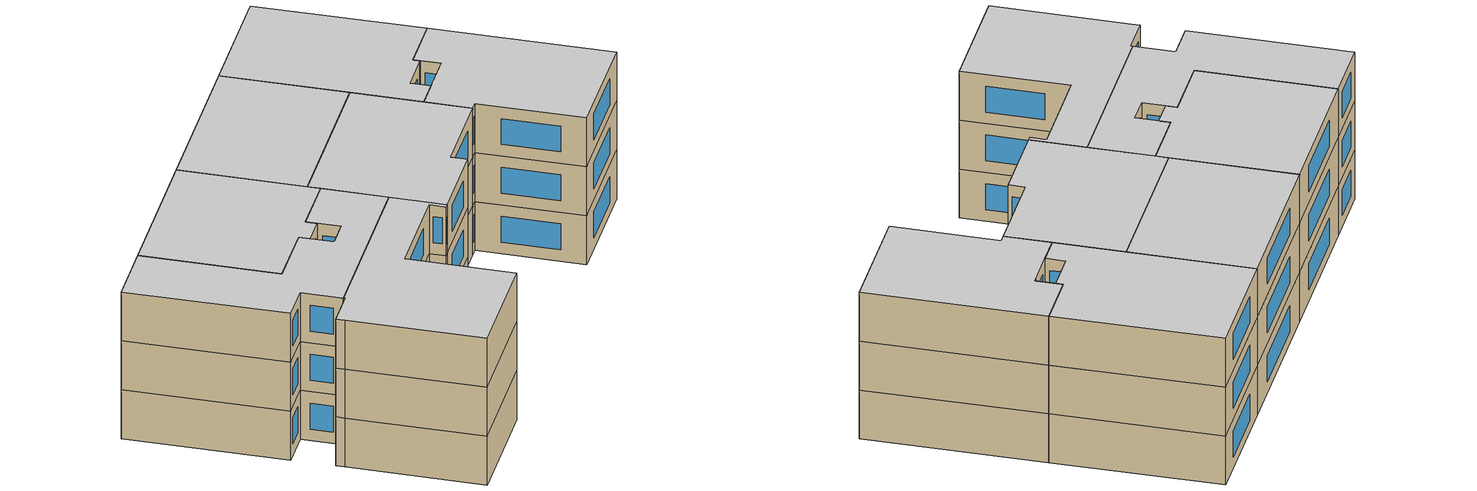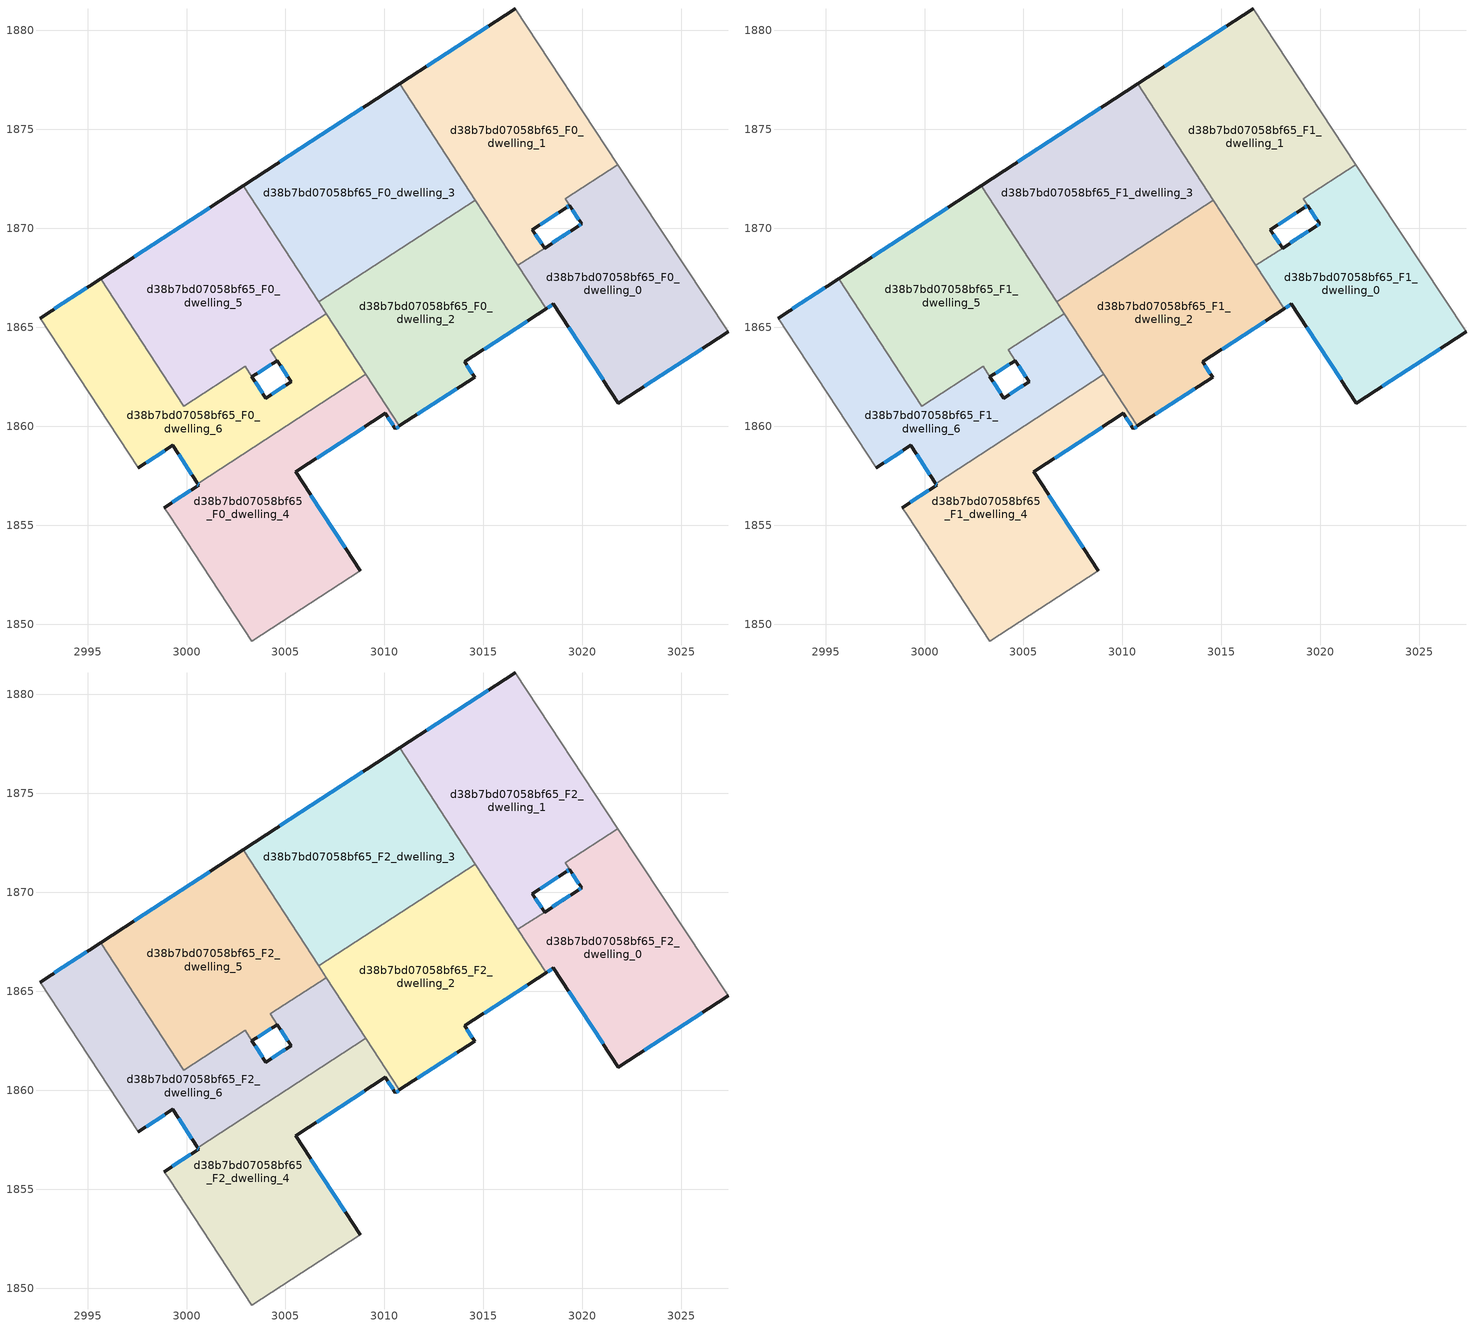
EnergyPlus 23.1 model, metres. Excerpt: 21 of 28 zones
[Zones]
d38b7bd07058bf65_F0_dwelling_0
 floor ground (EU_floor_Construction): 3021.8,1873.22 3027.35,1864.77 3021.82,1861.17 3018.54,1866.18 3018.16,1865.93 3016.74,1868.12 3019.78,1870.11 3019.96,1870.22 3019.13,1871.49 z0
 wall outside (EU_wall_Construction): 3019.96,1870.22 3019.78,1870.11 3018.09,1869 / 3018.16,1865.93 3018.54,1866.18 3021.82,1861.17 3027.35,1864.77 z0:3
 wall adiabatic (EU_wall_Construction): 3027.35,1864.77 3021.8,1873.22 z0:3
 wall to d38b7bd07058bf65_F0_dwelling_1 (EU_wall_Construction): 3019.13,1871.49 3019.96,1870.22 / 3021.8,1873.22 3019.14,1871.49 / 3018.09,1869 3016.74,1868.12 z0:3
 wall to d38b7bd07058bf65_F0_dwelling_2 (EU_wall_Construction): 3016.74,1868.12 3018.16,1865.93 z0:3
 window (EU_Window_Construction): 3019.92,1870.2 3019.82,1870.13 / 3023.12,1862.02 3026.06,1863.92 / 3019.31,1865 3021.05,1862.35 / 3018.25,1865.99 3018.45,1866.12 / 3019.38,1869.85 3018.48,1869.26 z0.7:2.3
d38b7bd07058bf65_F0_dwelling_1
 floor ground (EU_floor_Construction): 3016.61,1881.1 3021.8,1873.22 3019.14,1871.49 3019.96,1870.22 3019.35,1871.15 3019.18,1871.04 3017.47,1869.93 3018.08,1869 3016.74,1868.12 3010.76,1877.29 z0
 wall outside (EU_wall_Construction): 3018.09,1869 3017.47,1869.93 3019.18,1871.04 3019.35,1871.15 3019.96,1870.22 / 3016.61,1881.1 3010.77,1877.29 z0:3
 wall adiabatic (EU_wall_Construction): 3021.8,1873.22 3016.61,1881.1 z0:3
 wall to d38b7bd07058bf65_F0_dwelling_3 (EU_wall_Construction): 3010.76,1877.29 3014.58,1871.43 z0:3
 wall to d38b7bd07058bf65_F0_dwelling_2 (EU_wall_Construction): 3014.58,1871.43 3016.74,1868.12 z0:3
 window (EU_Window_Construction): 3019.22,1871.06 3019.31,1871.12 / 3017.87,1870.19 3018.78,1870.78 / 3017.94,1869.22 3017.62,1869.71 / 3015.24,1880.21 3012.14,1878.19 / 3019.5,1870.93 3019.82,1870.44 z0.7:2.3
d38b7bd07058bf65_F0_dwelling_2
 floor ground (EU_floor_Construction): 3014.58,1871.43 3018.16,1865.93 3014.08,1863.27 3014.05,1863.25 3014.55,1862.48 3010.76,1860.01 3006.68,1866.28 z0
 wall outside (EU_wall_Construction): 3010.76,1860.01 3014.55,1862.48 3014.05,1863.25 3014.08,1863.27 3018.16,1865.93 z0:3
 wall to d38b7bd07058bf65_F0_dwelling_3 (EU_wall_Construction): 3014.58,1871.43 3006.68,1866.28 z0:3
 wall to d38b7bd07058bf65_F0_dwelling_6 (EU_wall_Construction): 3007.06,1865.69 3009.06,1862.63 z0:3
 wall to d38b7bd07058bf65_F0_dwelling_4 (EU_wall_Construction): 3009.06,1862.63 3010.76,1860.01 z0:3
 wall to d38b7bd07058bf65_F0_dwelling_5 (EU_wall_Construction): 3006.68,1866.28 3007.06,1865.69 z0:3
 window (EU_Window_Construction): 3014.43,1862.66 3014.17,1863.07 / 3011.65,1860.59 3013.66,1861.9 / 3015.04,1863.9 3017.21,1865.31 z0.7:2.3
d38b7bd07058bf65_F0_dwelling_3
 floor ground (EU_floor_Construction): 3010.77,1877.29 3014.58,1871.43 3006.68,1866.28 3002.86,1872.14 z0
 wall outside (EU_wall_Construction): 3010.77,1877.29 3002.86,1872.14 z0:3
 wall to d38b7bd07058bf65_F0_dwelling_5 (EU_wall_Construction): 3002.86,1872.14 3006.68,1866.28 z0:3
 window (EU_Window_Construction): 3008.91,1876.08 3004.72,1873.35 z0.7:2.3
d38b7bd07058bf65_F0_dwelling_4
 floor ground (EU_floor_Construction): 3009.05,1862.63 3010.76,1860.01 3010.55,1859.88 3010.05,1860.65 3005.52,1857.69 3008.78,1852.7 3003.3,1849.13 2999.14,1855.48 2998.87,1855.88 3000.62,1857.02 3000.57,1857.1 z0
 wall outside (EU_wall_Construction): 3000.57,1857.1 3000.62,1857.02 2998.87,1855.88 / 3008.78,1852.7 3005.52,1857.69 3010.05,1860.65 3010.55,1859.88 3010.76,1860.01 z0:3
 wall adiabatic (EU_wall_Construction): 2998.87,1855.88 2999.14,1855.48 3003.3,1849.13 3008.78,1852.7 z0:3
 wall to d38b7bd07058bf65_F0_dwelling_6 (EU_wall_Construction): 3009.05,1862.63 3000.57,1857.1 z0:3
 window (EU_Window_Construction): 3000.58,1857.08 3000.61,1857.04 / 3010.6,1859.91 3010.71,1859.98 / 3010.17,1860.47 3010.43,1860.06 / 3006.58,1858.38 3008.99,1859.95 / 3008.02,1853.87 3006.28,1856.52 / 3000.21,1856.75 2999.28,1856.15 z0.7:2.3
d38b7bd07058bf65_F0_dwelling_5
 floor ground (EU_floor_Construction): 3002.86,1872.14 3007.06,1865.69 3004.24,1863.86 3004.59,1863.32 3003.31,1862.49 3002.96,1863.02 2999.87,1861.01 2995.67,1867.46 z0
 wall outside (EU_wall_Construction): 3002.86,1872.14 2995.67,1867.46 / 3003.31,1862.49 3004.59,1863.32 z0:3
 wall to d38b7bd07058bf65_F0_dwelling_6 (EU_wall_Construction): 2995.67,1867.46 2999.87,1861.01 3002.96,1863.02 3003.31,1862.49 / 3004.24,1863.85 3007.06,1865.69 / 3004.59,1863.32 3004.23,1863.85 z0:3
 window (EU_Window_Construction): 3001.17,1871.04 2997.36,1868.56 / 3003.61,1862.69 3004.29,1863.12 z0.7:2.3
d38b7bd07058bf65_F0_dwelling_6
 floor ground (EU_floor_Construction): 3007.06,1865.69 3009.05,1862.63 3000.57,1857.1 2999.3,1859.03 2997.56,1857.9 2992.6,1865.46 2995.67,1867.46 2999.87,1861.01 3002.96,1863.02 3004,1861.42 3005.28,1862.25 3004.23,1863.85 z0
 wall outside (EU_wall_Construction): 2997.56,1857.9 2999.3,1859.03 3000.57,1857.1 / 2995.67,1867.46 2992.6,1865.46 / 3004.59,1863.32 3005.28,1862.25 3004,1861.42 3003.31,1862.49 z0:3
 wall adiabatic (EU_wall_Construction): 2992.6,1865.46 2997.56,1857.9 z0:3
 window (EU_Window_Construction): 3004.98,1862.06 3004.3,1861.62 / 2999.6,1858.58 3000.27,1857.55 / 2997.97,1858.16 2998.89,1858.77 / 2994.95,1866.99 2993.32,1865.93 / 3003.84,1861.67 3003.47,1862.24 / 3004.75,1863.07 3005.12,1862.5 z0.7:2.3
d38b7bd07058bf65_F1_dwelling_0
 floor to d38b7bd07058bf65_F0_dwelling_0 (EU_floor_Construction): 3021.8,1873.22 3027.35,1864.77 3021.82,1861.17 3018.54,1866.18 3018.16,1865.93 3016.74,1868.12 3019.78,1870.11 3019.96,1870.22 3019.13,1871.49 z3
 wall outside (EU_wall_Construction): 3019.96,1870.22 3019.78,1870.11 3018.09,1869 / 3018.16,1865.93 3018.54,1866.18 3021.82,1861.17 3027.35,1864.77 z3:6
 wall adiabatic (EU_wall_Construction): 3027.35,1864.77 3021.8,1873.22 z3:6
 wall to d38b7bd07058bf65_F1_dwelling_1 (EU_wall_Construction): 3019.13,1871.49 3019.96,1870.22 / 3021.8,1873.22 3019.14,1871.49 / 3018.09,1869 3016.74,1868.12 z3:6
 wall to d38b7bd07058bf65_F1_dwelling_2 (EU_wall_Construction): 3016.74,1868.12 3018.16,1865.93 z3:6
 window (EU_Window_Construction): 3019.92,1870.2 3019.82,1870.13 / 3023.12,1862.02 3026.06,1863.92 / 3019.31,1865 3021.05,1862.35 / 3018.25,1865.99 3018.45,1866.12 / 3019.38,1869.85 3018.48,1869.26 z3.7:5.3
d38b7bd07058bf65_F1_dwelling_1
 floor to d38b7bd07058bf65_F0_dwelling_1 (EU_floor_Construction): 3016.61,1881.1 3021.8,1873.22 3019.14,1871.49 3019.96,1870.22 3019.35,1871.15 3019.18,1871.04 3017.47,1869.93 3018.08,1869 3016.74,1868.12 3010.76,1877.29 z3
 wall outside (EU_wall_Construction): 3018.09,1869 3017.47,1869.93 3019.18,1871.04 3019.35,1871.15 3019.96,1870.22 / 3016.61,1881.1 3010.77,1877.29 z3:6
 wall adiabatic (EU_wall_Construction): 3021.8,1873.22 3016.61,1881.1 z3:6
 wall to d38b7bd07058bf65_F1_dwelling_3 (EU_wall_Construction): 3010.76,1877.29 3014.58,1871.43 z3:6
 wall to d38b7bd07058bf65_F1_dwelling_2 (EU_wall_Construction): 3014.58,1871.43 3016.74,1868.12 z3:6
 window (EU_Window_Construction): 3019.22,1871.06 3019.31,1871.12 / 3017.87,1870.19 3018.78,1870.78 / 3017.94,1869.22 3017.62,1869.71 / 3015.24,1880.21 3012.14,1878.19 / 3019.5,1870.93 3019.82,1870.44 z3.7:5.3
d38b7bd07058bf65_F1_dwelling_2
 floor to d38b7bd07058bf65_F0_dwelling_2 (EU_floor_Construction): 3014.58,1871.43 3018.16,1865.93 3014.08,1863.27 3014.05,1863.25 3014.55,1862.48 3010.76,1860.01 3006.68,1866.28 z3
 wall outside (EU_wall_Construction): 3010.76,1860.01 3014.55,1862.48 3014.05,1863.25 3014.08,1863.27 3018.16,1865.93 z3:6
 wall to d38b7bd07058bf65_F1_dwelling_3 (EU_wall_Construction): 3014.58,1871.43 3006.68,1866.28 z3:6
 wall to d38b7bd07058bf65_F1_dwelling_6 (EU_wall_Construction): 3007.06,1865.69 3009.06,1862.63 z3:6
 wall to d38b7bd07058bf65_F1_dwelling_4 (EU_wall_Construction): 3009.06,1862.63 3010.76,1860.01 z3:6
 wall to d38b7bd07058bf65_F1_dwelling_5 (EU_wall_Construction): 3006.68,1866.28 3007.06,1865.69 z3:6
 window (EU_Window_Construction): 3014.43,1862.66 3014.17,1863.07 / 3011.65,1860.59 3013.66,1861.9 / 3015.04,1863.9 3017.21,1865.31 z3.7:5.3
d38b7bd07058bf65_F1_dwelling_3
 floor to d38b7bd07058bf65_F0_dwelling_3 (EU_floor_Construction): 3010.76,1877.29 3014.58,1871.43 3006.68,1866.28 3002.86,1872.14 z3
 wall outside (EU_wall_Construction): 3010.77,1877.29 3002.86,1872.14 z3:6
 wall to d38b7bd07058bf65_F1_dwelling_5 (EU_wall_Construction): 3002.86,1872.14 3006.68,1866.28 z3:6
 window (EU_Window_Construction): 3008.91,1876.08 3004.72,1873.35 z3.7:5.3
d38b7bd07058bf65_F1_dwelling_4
 floor to d38b7bd07058bf65_F0_dwelling_4 (EU_floor_Construction): 3009.05,1862.63 3010.76,1860.01 3010.55,1859.88 3010.05,1860.65 3005.52,1857.69 3008.78,1852.7 3003.3,1849.13 2999.14,1855.48 2998.87,1855.88 3000.62,1857.02 3000.57,1857.1 z3
 wall outside (EU_wall_Construction): 3000.57,1857.1 3000.62,1857.02 2998.87,1855.88 / 3008.78,1852.7 3005.52,1857.69 3010.05,1860.65 3010.55,1859.88 3010.76,1860.01 z3:6
 wall adiabatic (EU_wall_Construction): 2998.87,1855.88 2999.14,1855.48 3003.3,1849.13 3008.78,1852.7 z3:6
 wall to d38b7bd07058bf65_F1_dwelling_6 (EU_wall_Construction): 3009.05,1862.63 3000.57,1857.1 z3:6
 window (EU_Window_Construction): 3000.58,1857.08 3000.61,1857.04 / 3010.6,1859.91 3010.71,1859.98 / 3010.17,1860.47 3010.43,1860.06 / 3006.58,1858.38 3008.99,1859.95 / 3008.02,1853.87 3006.28,1856.52 / 3000.21,1856.75 2999.28,1856.15 z3.7:5.3
d38b7bd07058bf65_F1_dwelling_5
 floor to d38b7bd07058bf65_F0_dwelling_5 (EU_floor_Construction): 3002.86,1872.14 3007.06,1865.69 3004.24,1863.86 3004.59,1863.32 3003.31,1862.49 3002.96,1863.02 2999.87,1861.01 2995.67,1867.46 z3
 wall outside (EU_wall_Construction): 3002.86,1872.14 2995.67,1867.46 / 3003.31,1862.49 3004.59,1863.32 z3:6
 wall to d38b7bd07058bf65_F1_dwelling_6 (EU_wall_Construction): 2995.67,1867.46 2999.87,1861.01 3002.96,1863.02 3003.31,1862.49 / 3004.24,1863.85 3007.06,1865.69 / 3004.59,1863.32 3004.23,1863.85 z3:6
 window (EU_Window_Construction): 3001.17,1871.04 2997.36,1868.56 / 3003.61,1862.69 3004.29,1863.12 z3.7:5.3
d38b7bd07058bf65_F1_dwelling_6
 floor to d38b7bd07058bf65_F0_dwelling_6 (EU_floor_Construction): 3007.06,1865.69 3009.05,1862.63 3000.57,1857.1 2999.3,1859.03 2997.56,1857.9 2992.6,1865.46 2995.67,1867.46 2999.87,1861.01 3002.96,1863.02 3004,1861.42 3005.28,1862.25 3004.23,1863.85 z3
 wall outside (EU_wall_Construction): 2997.56,1857.9 2999.3,1859.03 3000.57,1857.1 / 2995.67,1867.46 2992.6,1865.46 / 3004.59,1863.32 3005.28,1862.25 3004,1861.42 3003.31,1862.49 z3:6
 wall adiabatic (EU_wall_Construction): 2992.6,1865.46 2997.56,1857.9 z3:6
 window (EU_Window_Construction): 3004.98,1862.06 3004.3,1861.62 / 2999.6,1858.58 3000.27,1857.55 / 2997.97,1858.16 2998.89,1858.77 / 2994.95,1866.99 2993.32,1865.93 / 3003.84,1861.67 3003.47,1862.24 / 3004.75,1863.07 3005.12,1862.5 z3.7:5.3
d38b7bd07058bf65_F2_dwelling_0
 floor to d38b7bd07058bf65_F1_dwelling_0 (EU_floor_Construction): 3021.8,1873.22 3027.35,1864.77 3021.82,1861.17 3018.54,1866.18 3018.16,1865.93 3016.74,1868.12 3019.78,1870.11 3019.96,1870.22 3019.13,1871.49 z6
 wall outside (EU_wall_Construction): 3019.96,1870.22 3019.78,1870.11 3018.09,1869 / 3018.16,1865.93 3018.54,1866.18 3021.82,1861.17 3027.35,1864.77 z6:9
 wall adiabatic (EU_wall_Construction): 3027.35,1864.77 3021.8,1873.22 z6:9
 wall to d38b7bd07058bf65_F2_dwelling_1 (EU_wall_Construction): 3019.13,1871.49 3019.96,1870.22 / 3021.8,1873.22 3019.14,1871.49 / 3018.09,1869 3016.74,1868.12 z6:9
 wall to d38b7bd07058bf65_F2_dwelling_2 (EU_wall_Construction): 3016.74,1868.12 3018.16,1865.93 z6:9
 window (EU_Window_Construction): 3019.92,1870.2 3019.82,1870.13 / 3023.12,1862.02 3026.06,1863.92 / 3019.31,1865 3021.05,1862.35 / 3018.25,1865.99 3018.45,1866.12 / 3019.38,1869.85 3018.48,1869.26 z6.7:8.3
 ceiling to d38b7bd07058bf65_F3_dwelling_0 (EU_floor_Construction): 3027.35,1864.77 3021.8,1873.22 3019.13,1871.49 3019.96,1870.22 3019.78,1870.11 3016.74,1868.12 3018.16,1865.93 3018.54,1866.18 3021.82,1861.17 z9
d38b7bd07058bf65_F2_dwelling_1
 floor to d38b7bd07058bf65_F1_dwelling_1 (EU_floor_Construction): 3016.61,1881.1 3021.8,1873.22 3019.14,1871.49 3019.96,1870.22 3019.35,1871.15 3019.18,1871.04 3017.47,1869.93 3018.08,1869 3016.74,1868.12 3010.76,1877.29 z6
 wall outside (EU_wall_Construction): 3018.09,1869 3017.47,1869.93 3019.18,1871.04 3019.35,1871.15 3019.96,1870.22 / 3016.61,1881.1 3010.77,1877.29 z6:9
 wall adiabatic (EU_wall_Construction): 3021.8,1873.22 3016.61,1881.1 z6:9
 wall to d38b7bd07058bf65_F2_dwelling_3 (EU_wall_Construction): 3010.76,1877.29 3014.58,1871.43 z6:9
 wall to d38b7bd07058bf65_F2_dwelling_2 (EU_wall_Construction): 3014.58,1871.43 3016.74,1868.12 z6:9
 window (EU_Window_Construction): 3019.22,1871.06 3019.31,1871.12 / 3017.87,1870.19 3018.78,1870.78 / 3017.94,1869.22 3017.62,1869.71 / 3015.24,1880.21 3012.14,1878.19 / 3019.5,1870.93 3019.82,1870.44 z6.7:8.3
 ceiling to d38b7bd07058bf65_F3_dwelling_1 (EU_floor_Construction): 3019.96,1870.22 3019.14,1871.49 3021.8,1873.22 3016.61,1881.1 3010.76,1877.29 3016.74,1868.12 3018.08,1869 3017.47,1869.93 3019.18,1871.04 3019.35,1871.15 z9
d38b7bd07058bf65_F2_dwelling_2
 floor to d38b7bd07058bf65_F1_dwelling_2 (EU_floor_Construction): 3014.58,1871.43 3018.16,1865.93 3014.08,1863.27 3014.05,1863.25 3014.55,1862.48 3010.76,1860.01 3006.68,1866.28 z6
 wall outside (EU_wall_Construction): 3010.76,1860.01 3014.55,1862.48 3014.05,1863.25 3014.08,1863.27 3018.16,1865.93 z6:9
 wall to d38b7bd07058bf65_F2_dwelling_3 (EU_wall_Construction): 3014.58,1871.43 3006.68,1866.28 z6:9
 wall to d38b7bd07058bf65_F2_dwelling_6 (EU_wall_Construction): 3007.06,1865.69 3009.06,1862.63 z6:9
 wall to d38b7bd07058bf65_F2_dwelling_4 (EU_wall_Construction): 3009.06,1862.63 3010.76,1860.01 z6:9
 wall to d38b7bd07058bf65_F2_dwelling_5 (EU_wall_Construction): 3006.68,1866.28 3007.06,1865.69 z6:9
 window (EU_Window_Construction): 3014.43,1862.66 3014.17,1863.07 / 3011.65,1860.59 3013.66,1861.9 / 3015.04,1863.9 3017.21,1865.31 z6.7:8.3
 ceiling to d38b7bd07058bf65_F3_dwelling_2 (EU_floor_Construction): 3014.55,1862.48 3014.05,1863.25 3014.08,1863.27 3018.16,1865.93 3014.58,1871.43 3006.68,1866.28 3010.76,1860.01 z9
d38b7bd07058bf65_F2_dwelling_3
 floor to d38b7bd07058bf65_F1_dwelling_3 (EU_floor_Construction): 3010.76,1877.29 3014.58,1871.43 3006.68,1866.28 3002.86,1872.14 z6
 wall outside (EU_wall_Construction): 3010.77,1877.29 3002.86,1872.14 z6:9
 wall to d38b7bd07058bf65_F2_dwelling_5 (EU_wall_Construction): 3002.86,1872.14 3006.68,1866.28 z6:9
 window (EU_Window_Construction): 3008.91,1876.08 3004.72,1873.35 z6.7:8.3
 ceiling to d38b7bd07058bf65_F3_dwelling_3 (EU_floor_Construction): 3014.58,1871.43 3010.76,1877.29 3002.86,1872.14 3006.68,1866.28 z9
d38b7bd07058bf65_F2_dwelling_4
 floor to d38b7bd07058bf65_F1_dwelling_4 (EU_floor_Construction): 3009.05,1862.63 3010.76,1860.01 3010.55,1859.88 3010.05,1860.65 3005.52,1857.69 3008.78,1852.7 3003.3,1849.13 2999.14,1855.48 2998.87,1855.88 3000.62,1857.02 3000.57,1857.1 z6
 wall outside (EU_wall_Construction): 3000.57,1857.1 3000.62,1857.02 2998.87,1855.88 / 3008.78,1852.7 3005.52,1857.69 3010.05,1860.65 3010.55,1859.88 3010.76,1860.01 z6:9
 wall adiabatic (EU_wall_Construction): 2998.87,1855.88 2999.14,1855.48 3003.3,1849.13 3008.78,1852.7 z6:9
 wall to d38b7bd07058bf65_F2_dwelling_6 (EU_wall_Construction): 3009.05,1862.63 3000.57,1857.1 z6:9
 window (EU_Window_Construction): 3000.58,1857.08 3000.61,1857.04 / 3010.6,1859.91 3010.71,1859.98 / 3010.17,1860.47 3010.43,1860.06 / 3006.58,1858.38 3008.99,1859.95 / 3008.02,1853.87 3006.28,1856.52 / 3000.21,1856.75 2999.28,1856.15 z6.7:8.3
 ceiling to d38b7bd07058bf65_F3_dwelling_4 (EU_floor_Construction): 3008.78,1852.7 3005.52,1857.69 3010.05,1860.65 3010.55,1859.88 3010.76,1860.01 3009.05,1862.63 3000.57,1857.1 3000.62,1857.02 2998.87,1855.88 2999.14,1855.48 3003.3,1849.13 z9
d38b7bd07058bf65_F2_dwelling_5
 floor to d38b7bd07058bf65_F1_dwelling_5 (EU_floor_Construction): 3002.86,1872.14 3007.06,1865.69 3004.24,1863.86 3004.59,1863.32 3003.31,1862.49 3002.96,1863.02 2999.87,1861.01 2995.67,1867.46 z6
 wall outside (EU_wall_Construction): 3002.86,1872.14 2995.67,1867.46 / 3003.31,1862.49 3004.59,1863.32 z6:9
 wall to d38b7bd07058bf65_F2_dwelling_6 (EU_wall_Construction): 2995.67,1867.46 2999.87,1861.01 3002.96,1863.02 3003.31,1862.49 / 3004.24,1863.85 3007.06,1865.69 / 3004.59,1863.32 3004.23,1863.85 z6:9
 window (EU_Window_Construction): 3001.17,1871.04 2997.36,1868.56 / 3003.61,1862.69 3004.29,1863.12 z6.7:8.3
 ceiling to d38b7bd07058bf65_F3_dwelling_5 (EU_floor_Construction): 3004.59,1863.32 3004.24,1863.86 3007.06,1865.69 3002.86,1872.14 2995.67,1867.46 2999.87,1861.01 3002.96,1863.02 3003.31,1862.49 z9
d38b7bd07058bf65_F2_dwelling_6
 floor to d38b7bd07058bf65_F1_dwelling_6 (EU_floor_Construction): 3007.06,1865.69 3009.05,1862.63 3000.57,1857.1 2999.3,1859.03 2997.56,1857.9 2992.6,1865.46 2995.67,1867.46 2999.87,1861.01 3002.96,1863.02 3004,1861.42 3005.28,1862.25 3004.23,1863.85 z6
 wall outside (EU_wall_Construction): 2997.56,1857.9 2999.3,1859.03 3000.57,1857.1 / 2995.67,1867.46 2992.6,1865.46 / 3004.59,1863.32 3005.28,1862.25 3004,1861.42 3003.31,1862.49 z6:9
 wall adiabatic (EU_wall_Construction): 2992.6,1865.46 2997.56,1857.9 z6:9
 window (EU_Window_Construction): 3004.98,1862.06 3004.3,1861.62 / 2999.6,1858.58 3000.27,1857.55 / 2997.97,1858.16 2998.89,1858.77 / 2994.95,1866.99 2993.32,1865.93 / 3003.84,1861.67 3003.47,1862.24 / 3004.75,1863.07 3005.12,1862.5 z6.7:8.3
 ceiling to d38b7bd07058bf65_F3_dwelling_6 (EU_floor_Construction): 3009.05,1862.63 3007.06,1865.69 3004.23,1863.85 3005.28,1862.25 3004,1861.42 3002.96,1863.02 2999.87,1861.01 2995.67,1867.46 2992.6,1865.46 2997.56,1857.9 2999.3,1859.03 3000.57,1857.1 z9
[Building]
EU S2 Campaign: North Axis=0; Terrain=City; Solar Distribution=FullExterior
[Site:Location]
Budapest.Ferenc.Liszt.Intl.AP: Latitude=47.437; Longitude=19.256; Time Zone=1; Elevation=185
[SizingPeriod:WeatherFileDays]
AnnualSizingPeriod: Begin Month=1; Begin Day of Month=1; End Month=12; End Day of Month=31; Day of Week for Start Day=Monday; Use Weather File Daylight Saving Period=No; Use Weather File Rain and Snow Indicators=No
[MATERIAL]
EU_InternalMass_Material: Roughness=MediumRough; Thickness=0.1; Conductivity=1; Density=1800; Specific Heat=900; Thermal Absorptance=0.9; Solar Absorptance=0.7; Visible Absorptance=0.7
[MATERIAL:NOMASS] Roughness=MediumRough; Thermal Absorptance=0.9; Solar Absorptance=0.7; Visible Absorptance=0.7
Name | Thermal Resistance
EU_wall_NoMass | 0.832559
EU_floor_NoMass | 0.872794
[WINDOWMATERIAL:SIMPLEGLAZINGSYSTEM]
EU_Window_SimpleGlazing: UFactor=2.79869; Solar Heat Gain Coefficient=0.75; Visible Transmittance=0.75
[CONSTRUCTION]
EU_wall_Construction: EU_wall_NoMass
EU_floor_Construction: EU_floor_NoMass
EU_Window_Construction: EU_Window_SimpleGlazing
EU_InternalMass_Construction: EU_InternalMass_Material
[ZONE] Type=1; Multiplier=1; Ceiling Height=autocalculate; Floor Area=autocalculate; Part of Total Floor Area=Yes
Name | Volume
d38b7bd07058bf65_F0_dwelling_0; d38b7bd07058bf65_F1_dwelling_0; d38b7bd07058bf65_F2_dwelling_0 | 188.122
d38b7bd07058bf65_F0_dwelling_1; d38b7bd07058bf65_F1_dwelling_1; d38b7bd07058bf65_F2_dwelling_1 | 208.063
d38b7bd07058bf65_F0_dwelling_2 | 198.08
d38b7bd07058bf65_F1_dwelling_2; d38b7bd07058bf65_F2_dwelling_2 | 198.081
d38b7bd07058bf65_F0_dwelling_3; d38b7bd07058bf65_F1_dwelling_3; d38b7bd07058bf65_F2_dwelling_3 | 198.085
d38b7bd07058bf65_F0_dwelling_4 | 198.092
d38b7bd07058bf65_F1_dwelling_4; d38b7bd07058bf65_F2_dwelling_4 | 198.094
d38b7bd07058bf65_F0_dwelling_5 | 201.011
d38b7bd07058bf65_F1_dwelling_5; d38b7bd07058bf65_F2_dwelling_5 | 201.01
d38b7bd07058bf65_F0_dwelling_6; d38b7bd07058bf65_F1_dwelling_6; d38b7bd07058bf65_F2_dwelling_6 | 195.165
[INTERNALMASS] Construction=EU_InternalMass_Construction
Name | Zone or ZoneList | Surface Area
d38b7bd07058bf65_F0_dwelling_0_EU_InternalMass | d38b7bd07058bf65_F0_dwelling_0 | 62.709
d38b7bd07058bf65_F0_dwelling_1_EU_InternalMass | d38b7bd07058bf65_F0_dwelling_1 | 69.3522
d38b7bd07058bf65_F0_dwelling_2_EU_InternalMass | d38b7bd07058bf65_F0_dwelling_2 | 66.027
d38b7bd07058bf65_F0_dwelling_3_EU_InternalMass | d38b7bd07058bf65_F0_dwelling_3 | 66.0324
d38b7bd07058bf65_F0_dwelling_4_EU_InternalMass | d38b7bd07058bf65_F0_dwelling_4 | 66.0297
d38b7bd07058bf65_F0_dwelling_5_EU_InternalMass | d38b7bd07058bf65_F0_dwelling_5 | 67.0019
d38b7bd07058bf65_F0_dwelling_6_EU_InternalMass | d38b7bd07058bf65_F0_dwelling_6 | 65.0592
d38b7bd07058bf65_F1_dwelling_0_EU_InternalMass | d38b7bd07058bf65_F1_dwelling_0 | 62.709
d38b7bd07058bf65_F1_dwelling_1_EU_InternalMass | d38b7bd07058bf65_F1_dwelling_1 | 69.3522
d38b7bd07058bf65_F1_dwelling_2_EU_InternalMass | d38b7bd07058bf65_F1_dwelling_2 | 66.027
d38b7bd07058bf65_F1_dwelling_3_EU_InternalMass | d38b7bd07058bf65_F1_dwelling_3 | 66.0324
d38b7bd07058bf65_F1_dwelling_4_EU_InternalMass | d38b7bd07058bf65_F1_dwelling_4 | 66.0297
d38b7bd07058bf65_F1_dwelling_5_EU_InternalMass | d38b7bd07058bf65_F1_dwelling_5 | 67.0019
d38b7bd07058bf65_F1_dwelling_6_EU_InternalMass | d38b7bd07058bf65_F1_dwelling_6 | 65.0592
d38b7bd07058bf65_F2_dwelling_0_EU_InternalMass | d38b7bd07058bf65_F2_dwelling_0 | 62.709
d38b7bd07058bf65_F2_dwelling_1_EU_InternalMass | d38b7bd07058bf65_F2_dwelling_1 | 69.3522
d38b7bd07058bf65_F2_dwelling_2_EU_InternalMass | d38b7bd07058bf65_F2_dwelling_2 | 66.027
d38b7bd07058bf65_F2_dwelling_3_EU_InternalMass | d38b7bd07058bf65_F2_dwelling_3 | 66.0324
d38b7bd07058bf65_F2_dwelling_4_EU_InternalMass | d38b7bd07058bf65_F2_dwelling_4 | 66.0297
d38b7bd07058bf65_F2_dwelling_5_EU_InternalMass | d38b7bd07058bf65_F2_dwelling_5 | 67.0019
d38b7bd07058bf65_F2_dwelling_6_EU_InternalMass | d38b7bd07058bf65_F2_dwelling_6 | 65.0592
[OTHEREQUIPMENT] Fuel Type=Electricity; Design Level Calculation Method=Watts/Area; Power per Zone Floor Area=1; Fraction Latent=0; Fraction Radiant=0; Fraction Lost=0; Carbon Dioxide Generation Rate=0; EndUse Subcategory=EU_Step8_InternalGains
Name | Zone or ZoneList or Space or SpaceList | Schedule
EU_Step8_InternalGain_d38b7bd07058bf65_F0_dwelling_0_f000 | d38b7bd07058bf65_F0_dwelling_0 | EU_Step8_GainSchedule_d38b7bd07058bf65_F0_dwelling_0_f000
EU_Step8_InternalGain_d38b7bd07058bf65_F0_dwelling_1_f000 | d38b7bd07058bf65_F0_dwelling_1 | EU_Step8_GainSchedule_d38b7bd07058bf65_F0_dwelling_1_f000
EU_Step8_InternalGain_d38b7bd07058bf65_F0_dwelling_2_f000 | d38b7bd07058bf65_F0_dwelling_2 | EU_Step8_GainSchedule_d38b7bd07058bf65_F0_dwelling_2_f000
EU_Step8_InternalGain_d38b7bd07058bf65_F0_dwelling_3_f000 | d38b7bd07058bf65_F0_dwelling_3 | EU_Step8_GainSchedule_d38b7bd07058bf65_F0_dwelling_3_f000
EU_Step8_InternalGain_d38b7bd07058bf65_F0_dwelling_4_f000 | d38b7bd07058bf65_F0_dwelling_4 | EU_Step8_GainSchedule_d38b7bd07058bf65_F0_dwelling_4_f000
EU_Step8_InternalGain_d38b7bd07058bf65_F0_dwelling_5_f000 | d38b7bd07058bf65_F0_dwelling_5 | EU_Step8_GainSchedule_d38b7bd07058bf65_F0_dwelling_5_f000
EU_Step8_InternalGain_d38b7bd07058bf65_F0_dwelling_6_f000 | d38b7bd07058bf65_F0_dwelling_6 | EU_Step8_GainSchedule_d38b7bd07058bf65_F0_dwelling_6_f000
EU_Step8_InternalGain_d38b7bd07058bf65_F1_dwelling_0_f000 | d38b7bd07058bf65_F1_dwelling_0 | EU_Step8_GainSchedule_d38b7bd07058bf65_F1_dwelling_0_f000
EU_Step8_InternalGain_d38b7bd07058bf65_F1_dwelling_1_f000 | d38b7bd07058bf65_F1_dwelling_1 | EU_Step8_GainSchedule_d38b7bd07058bf65_F1_dwelling_1_f000
EU_Step8_InternalGain_d38b7bd07058bf65_F1_dwelling_2_f000 | d38b7bd07058bf65_F1_dwelling_2 | EU_Step8_GainSchedule_d38b7bd07058bf65_F1_dwelling_2_f000
EU_Step8_InternalGain_d38b7bd07058bf65_F1_dwelling_3_f000 | d38b7bd07058bf65_F1_dwelling_3 | EU_Step8_GainSchedule_d38b7bd07058bf65_F1_dwelling_3_f000
EU_Step8_InternalGain_d38b7bd07058bf65_F1_dwelling_4_f000 | d38b7bd07058bf65_F1_dwelling_4 | EU_Step8_GainSchedule_d38b7bd07058bf65_F1_dwelling_4_f000
EU_Step8_InternalGain_d38b7bd07058bf65_F1_dwelling_5_f000 | d38b7bd07058bf65_F1_dwelling_5 | EU_Step8_GainSchedule_d38b7bd07058bf65_F1_dwelling_5_f000
EU_Step8_InternalGain_d38b7bd07058bf65_F1_dwelling_6_f000 | d38b7bd07058bf65_F1_dwelling_6 | EU_Step8_GainSchedule_d38b7bd07058bf65_F1_dwelling_6_f000
EU_Step8_InternalGain_d38b7bd07058bf65_F2_dwelling_0_f000 | d38b7bd07058bf65_F2_dwelling_0 | EU_Step8_GainSchedule_d38b7bd07058bf65_F2_dwelling_0_f000
EU_Step8_InternalGain_d38b7bd07058bf65_F2_dwelling_1_f000 | d38b7bd07058bf65_F2_dwelling_1 | EU_Step8_GainSchedule_d38b7bd07058bf65_F2_dwelling_1_f000
EU_Step8_InternalGain_d38b7bd07058bf65_F2_dwelling_2_f000 | d38b7bd07058bf65_F2_dwelling_2 | EU_Step8_GainSchedule_d38b7bd07058bf65_F2_dwelling_2_f000
EU_Step8_InternalGain_d38b7bd07058bf65_F2_dwelling_3_f000 | d38b7bd07058bf65_F2_dwelling_3 | EU_Step8_GainSchedule_d38b7bd07058bf65_F2_dwelling_3_f000
EU_Step8_InternalGain_d38b7bd07058bf65_F2_dwelling_4_f000 | d38b7bd07058bf65_F2_dwelling_4 | EU_Step8_GainSchedule_d38b7bd07058bf65_F2_dwelling_4_f000
EU_Step8_InternalGain_d38b7bd07058bf65_F2_dwelling_5_f000 | d38b7bd07058bf65_F2_dwelling_5 | EU_Step8_GainSchedule_d38b7bd07058bf65_F2_dwelling_5_f000
EU_Step8_InternalGain_d38b7bd07058bf65_F2_dwelling_6_f000 | d38b7bd07058bf65_F2_dwelling_6 | EU_Step8_GainSchedule_d38b7bd07058bf65_F2_dwelling_6_f000
[ZONEVENTILATION:DESIGNFLOWRATE] Schedule=EU_AlwaysOn; Design Flow Rate Calculation Method=AirChanges/Hour; Air Changes per Hour=0.475469; Ventilation Type=Natural; Fan Pressure Rise=0; Fan Total Efficiency=1; Constant Term Coefficient=1; Temperature Term Coefficient=0; Velocity Term Coefficient=0; Velocity Squared Term Coefficient=0; Minimum Indoor Temperature=-100; Maximum Indoor Temperature=100; Delta Temperature=-100; Minimum Outdoor Temperature=-100; Maximum Outdoor Temperature=100; Maximum Wind Speed=40
Name | Zone or ZoneList or Space or SpaceList
EU_ConstantAir_d38b7bd07058bf65_F0_dwelling_0 | d38b7bd07058bf65_F0_dwelling_0
EU_ConstantAir_d38b7bd07058bf65_F0_dwelling_1 | d38b7bd07058bf65_F0_dwelling_1
EU_ConstantAir_d38b7bd07058bf65_F0_dwelling_2 | d38b7bd07058bf65_F0_dwelling_2
EU_ConstantAir_d38b7bd07058bf65_F0_dwelling_3 | d38b7bd07058bf65_F0_dwelling_3
EU_ConstantAir_d38b7bd07058bf65_F0_dwelling_4 | d38b7bd07058bf65_F0_dwelling_4
EU_ConstantAir_d38b7bd07058bf65_F0_dwelling_5 | d38b7bd07058bf65_F0_dwelling_5
EU_ConstantAir_d38b7bd07058bf65_F0_dwelling_6 | d38b7bd07058bf65_F0_dwelling_6
EU_ConstantAir_d38b7bd07058bf65_F1_dwelling_0 | d38b7bd07058bf65_F1_dwelling_0
EU_ConstantAir_d38b7bd07058bf65_F1_dwelling_1 | d38b7bd07058bf65_F1_dwelling_1
EU_ConstantAir_d38b7bd07058bf65_F1_dwelling_2 | d38b7bd07058bf65_F1_dwelling_2
EU_ConstantAir_d38b7bd07058bf65_F1_dwelling_3 | d38b7bd07058bf65_F1_dwelling_3
EU_ConstantAir_d38b7bd07058bf65_F1_dwelling_4 | d38b7bd07058bf65_F1_dwelling_4
EU_ConstantAir_d38b7bd07058bf65_F1_dwelling_5 | d38b7bd07058bf65_F1_dwelling_5
EU_ConstantAir_d38b7bd07058bf65_F1_dwelling_6 | d38b7bd07058bf65_F1_dwelling_6
EU_ConstantAir_d38b7bd07058bf65_F2_dwelling_0 | d38b7bd07058bf65_F2_dwelling_0
EU_ConstantAir_d38b7bd07058bf65_F2_dwelling_1 | d38b7bd07058bf65_F2_dwelling_1
EU_ConstantAir_d38b7bd07058bf65_F2_dwelling_2 | d38b7bd07058bf65_F2_dwelling_2
EU_ConstantAir_d38b7bd07058bf65_F2_dwelling_3 | d38b7bd07058bf65_F2_dwelling_3
EU_ConstantAir_d38b7bd07058bf65_F2_dwelling_4 | d38b7bd07058bf65_F2_dwelling_4
EU_ConstantAir_d38b7bd07058bf65_F2_dwelling_5 | d38b7bd07058bf65_F2_dwelling_5
EU_ConstantAir_d38b7bd07058bf65_F2_dwelling_6 | d38b7bd07058bf65_F2_dwelling_6
[HVACTEMPLATE:THERMOSTAT] Constant Heating Setpoint=20; Constant Cooling Setpoint=50
EU_HeatOnly_d38b7bd07058bf65_F0_dwelling_0; EU_HeatOnly_d38b7bd07058bf65_F0_dwelling_1; EU_HeatOnly_d38b7bd07058bf65_F0_dwelling_2; EU_HeatOnly_d38b7bd07058bf65_F0_dwelling_3; EU_HeatOnly_d38b7bd07058bf65_F0_dwelling_4; EU_HeatOnly_d38b7bd07058bf65_F0_dwelling_5; EU_HeatOnly_d38b7bd07058bf65_F0_dwelling_6; EU_HeatOnly_d38b7bd07058bf65_F1_dwelling_0; EU_HeatOnly_d38b7bd07058bf65_F1_dwelling_1; EU_HeatOnly_d38b7bd07058bf65_F1_dwelling_2; EU_HeatOnly_d38b7bd07058bf65_F1_dwelling_3; EU_HeatOnly_d38b7bd07058bf65_F1_dwelling_4; EU_HeatOnly_d38b7bd07058bf65_F1_dwelling_5; EU_HeatOnly_d38b7bd07058bf65_F1_dwelling_6; EU_HeatOnly_d38b7bd07058bf65_F2_dwelling_0; EU_HeatOnly_d38b7bd07058bf65_F2_dwelling_1; EU_HeatOnly_d38b7bd07058bf65_F2_dwelling_2; EU_HeatOnly_d38b7bd07058bf65_F2_dwelling_3; EU_HeatOnly_d38b7bd07058bf65_F2_dwelling_4; EU_HeatOnly_d38b7bd07058bf65_F2_dwelling_5; EU_HeatOnly_d38b7bd07058bf65_F2_dwelling_6; EU_HeatOnly_d38b7bd07058bf65_F3_dwelling_0; EU_HeatOnly_d38b7bd07058bf65_F3_dwelling_1; EU_HeatOnly_d38b7bd07058bf65_F3_dwelling_2; EU_HeatOnly_d38b7bd07058bf65_F3_dwelling_3; EU_HeatOnly_d38b7bd07058bf65_F3_dwelling_4; EU_HeatOnly_d38b7bd07058bf65_F3_dwelling_5; EU_HeatOnly_d38b7bd07058bf65_F3_dwelling_6
[HVACTEMPLATE:ZONE:IDEALLOADSAIRSYSTEM] System Availability Schedule=EU_AlwaysOn; Maximum Heating Supply Air Temperature=50; Minimum Cooling Supply Air Temperature=13; Maximum Heating Supply Air Humidity Ratio=0.0156; Minimum Cooling Supply Air Humidity Ratio=0.0077; Heating Limit=NoLimit; Cooling Limit=NoLimit; Heating Availability Schedule=EU_AlwaysOn; Cooling Availability Schedule=EU_CoolingOff; Dehumidification Control Type=ConstantSensibleHeatRatio; Cooling Sensible Heat Ratio=0.7; Dehumidification Setpoint=60; Humidification Control Type=None; Humidification Setpoint=30; Outdoor Air Method=None; Outdoor Air Flow Rate per Person=0.00944; Outdoor Air Flow Rate per Zone Floor Area=0; Outdoor Air Flow Rate per Zone=0; Demand Controlled Ventilation Type=None; Outdoor Air Economizer Type=NoEconomizer; Heat Recovery Type=None; Sensible Heat Recovery Effectiveness=0.7; Latent Heat Recovery Effectiveness=0.65
Name | Template Thermostat
d38b7bd07058bf65_F0_dwelling_0 | EU_HeatOnly_d38b7bd07058bf65_F0_dwelling_0
d38b7bd07058bf65_F0_dwelling_1 | EU_HeatOnly_d38b7bd07058bf65_F0_dwelling_1
d38b7bd07058bf65_F0_dwelling_2 | EU_HeatOnly_d38b7bd07058bf65_F0_dwelling_2
d38b7bd07058bf65_F0_dwelling_3 | EU_HeatOnly_d38b7bd07058bf65_F0_dwelling_3
d38b7bd07058bf65_F0_dwelling_4 | EU_HeatOnly_d38b7bd07058bf65_F0_dwelling_4
d38b7bd07058bf65_F0_dwelling_5 | EU_HeatOnly_d38b7bd07058bf65_F0_dwelling_5
d38b7bd07058bf65_F0_dwelling_6 | EU_HeatOnly_d38b7bd07058bf65_F0_dwelling_6
d38b7bd07058bf65_F1_dwelling_0 | EU_HeatOnly_d38b7bd07058bf65_F1_dwelling_0
d38b7bd07058bf65_F1_dwelling_1 | EU_HeatOnly_d38b7bd07058bf65_F1_dwelling_1
d38b7bd07058bf65_F1_dwelling_2 | EU_HeatOnly_d38b7bd07058bf65_F1_dwelling_2
d38b7bd07058bf65_F1_dwelling_3 | EU_HeatOnly_d38b7bd07058bf65_F1_dwelling_3
d38b7bd07058bf65_F1_dwelling_4 | EU_HeatOnly_d38b7bd07058bf65_F1_dwelling_4
d38b7bd07058bf65_F1_dwelling_5 | EU_HeatOnly_d38b7bd07058bf65_F1_dwelling_5
d38b7bd07058bf65_F1_dwelling_6 | EU_HeatOnly_d38b7bd07058bf65_F1_dwelling_6
d38b7bd07058bf65_F2_dwelling_0 | EU_HeatOnly_d38b7bd07058bf65_F2_dwelling_0
d38b7bd07058bf65_F2_dwelling_1 | EU_HeatOnly_d38b7bd07058bf65_F2_dwelling_1
d38b7bd07058bf65_F2_dwelling_2 | EU_HeatOnly_d38b7bd07058bf65_F2_dwelling_2
d38b7bd07058bf65_F2_dwelling_3 | EU_HeatOnly_d38b7bd07058bf65_F2_dwelling_3
d38b7bd07058bf65_F2_dwelling_4 | EU_HeatOnly_d38b7bd07058bf65_F2_dwelling_4
d38b7bd07058bf65_F2_dwelling_5 | EU_HeatOnly_d38b7bd07058bf65_F2_dwelling_5
d38b7bd07058bf65_F2_dwelling_6 | EU_HeatOnly_d38b7bd07058bf65_F2_dwelling_6
[SIZING:ZONE] Zone Cooling Design Supply Air Temperature Input Method=SupplyAirTemperature; Zone Cooling Design Supply Air Temperature=13; Zone Heating Design Supply Air Temperature Input Method=SupplyAirTemperature; Zone Heating Design Supply Air Temperature=50; Zone Cooling Design Supply Air Humidity Ratio=0.008; Zone Heating Design Supply Air Humidity Ratio=0.008; Cooling Design Air Flow Method=DesignDay; Cooling Design Air Flow Rate=0; Cooling Minimum Air Flow per Zone Floor Area=0.000762; Cooling Minimum Air Flow=0; Cooling Minimum Air Flow Fraction=0.2; Heating Design Air Flow Method=DesignDay; Heating Design Air Flow Rate=0; Heating Maximum Air Flow per Zone Floor Area=0.002032; Heating Maximum Air Flow=0.141576; Heating Maximum Air Flow Fraction=0.3; Account for Dedicated Outdoor Air System=No; Dedicated Outdoor Air System Control Strategy=NeutralSupplyAir; Dedicated Outdoor Air Low Setpoint Temperature for Design=autosize; Dedicated Outdoor Air High Setpoint Temperature for Design=autosize; Zone Load Sizing Method=Sensible Load Only No Latent Load; Zone Latent Cooling Design Supply Air Humidity Ratio Input Method=HumidityRatioDifference; Zone Cooling Design Supply Air Humidity Ratio Difference=0.005; Zone Latent Heating Design Supply Air Humidity Ratio Input Method=HumidityRatioDifference; Zone Humidification Design Supply Air Humidity Ratio Difference=0.005
d38b7bd07058bf65_F0_dwelling_0; d38b7bd07058bf65_F0_dwelling_1; d38b7bd07058bf65_F0_dwelling_2; d38b7bd07058bf65_F0_dwelling_3; d38b7bd07058bf65_F0_dwelling_4; d38b7bd07058bf65_F0_dwelling_5; d38b7bd07058bf65_F0_dwelling_6; d38b7bd07058bf65_F1_dwelling_0; d38b7bd07058bf65_F1_dwelling_1; d38b7bd07058bf65_F1_dwelling_2; d38b7bd07058bf65_F1_dwelling_3; d38b7bd07058bf65_F1_dwelling_4; d38b7bd07058bf65_F1_dwelling_5; d38b7bd07058bf65_F1_dwelling_6; d38b7bd07058bf65_F2_dwelling_0; d38b7bd07058bf65_F2_dwelling_1; d38b7bd07058bf65_F2_dwelling_2; d38b7bd07058bf65_F2_dwelling_3; d38b7bd07058bf65_F2_dwelling_4; d38b7bd07058bf65_F2_dwelling_5; d38b7bd07058bf65_F2_dwelling_6
[SCHEDULE:CONSTANT]
Name | Hourly Value
EU_AlwaysOn | 1
EU_CoolingOff | 0
[SCHEDULE:FILE] Column Number=1; Rows to Skip at Top=0; Number of Hours of Data=8760; Column Separator=Comma; Interpolate to Timestep=No; Minutes per Item=60; Adjust Schedule for Daylight Savings=Yes
Name | File
EU_Step8_GainSchedule_d38b7bd07058bf65_F0_dwelling_0_f000 | ../../schedules/d38b7bd07058bf65/d38b7bd07058bf65_F0_dwelling_0_f000_gain.csv
EU_Step8_GainSchedule_d38b7bd07058bf65_F0_dwelling_1_f000 | ../../schedules/d38b7bd07058bf65/d38b7bd07058bf65_F0_dwelling_1_f000_gain.csv
EU_Step8_GainSchedule_d38b7bd07058bf65_F0_dwelling_2_f000 | ../../schedules/d38b7bd07058bf65/d38b7bd07058bf65_F0_dwelling_2_f000_gain.csv
EU_Step8_GainSchedule_d38b7bd07058bf65_F0_dwelling_3_f000 | ../../schedules/d38b7bd07058bf65/d38b7bd07058bf65_F0_dwelling_3_f000_gain.csv
EU_Step8_GainSchedule_d38b7bd07058bf65_F0_dwelling_4_f000 | ../../schedules/d38b7bd07058bf65/d38b7bd07058bf65_F0_dwelling_4_f000_gain.csv
EU_Step8_GainSchedule_d38b7bd07058bf65_F0_dwelling_5_f000 | ../../schedules/d38b7bd07058bf65/d38b7bd07058bf65_F0_dwelling_5_f000_gain.csv
EU_Step8_GainSchedule_d38b7bd07058bf65_F0_dwelling_6_f000 | ../../schedules/d38b7bd07058bf65/d38b7bd07058bf65_F0_dwelling_6_f000_gain.csv
EU_Step8_GainSchedule_d38b7bd07058bf65_F1_dwelling_0_f000 | ../../schedules/d38b7bd07058bf65/d38b7bd07058bf65_F1_dwelling_0_f000_gain.csv
EU_Step8_GainSchedule_d38b7bd07058bf65_F1_dwelling_1_f000 | ../../schedules/d38b7bd07058bf65/d38b7bd07058bf65_F1_dwelling_1_f000_gain.csv
EU_Step8_GainSchedule_d38b7bd07058bf65_F1_dwelling_2_f000 | ../../schedules/d38b7bd07058bf65/d38b7bd07058bf65_F1_dwelling_2_f000_gain.csv
EU_Step8_GainSchedule_d38b7bd07058bf65_F1_dwelling_3_f000 | ../../schedules/d38b7bd07058bf65/d38b7bd07058bf65_F1_dwelling_3_f000_gain.csv
EU_Step8_GainSchedule_d38b7bd07058bf65_F1_dwelling_4_f000 | ../../schedules/d38b7bd07058bf65/d38b7bd07058bf65_F1_dwelling_4_f000_gain.csv
EU_Step8_GainSchedule_d38b7bd07058bf65_F1_dwelling_5_f000 | ../../schedules/d38b7bd07058bf65/d38b7bd07058bf65_F1_dwelling_5_f000_gain.csv
EU_Step8_GainSchedule_d38b7bd07058bf65_F1_dwelling_6_f000 | ../../schedules/d38b7bd07058bf65/d38b7bd07058bf65_F1_dwelling_6_f000_gain.csv
EU_Step8_GainSchedule_d38b7bd07058bf65_F2_dwelling_0_f000 | ../../schedules/d38b7bd07058bf65/d38b7bd07058bf65_F2_dwelling_0_f000_gain.csv
EU_Step8_GainSchedule_d38b7bd07058bf65_F2_dwelling_1_f000 | ../../schedules/d38b7bd07058bf65/d38b7bd07058bf65_F2_dwelling_1_f000_gain.csv
EU_Step8_GainSchedule_d38b7bd07058bf65_F2_dwelling_2_f000 | ../../schedules/d38b7bd07058bf65/d38b7bd07058bf65_F2_dwelling_2_f000_gain.csv
EU_Step8_GainSchedule_d38b7bd07058bf65_F2_dwelling_3_f000 | ../../schedules/d38b7bd07058bf65/d38b7bd07058bf65_F2_dwelling_3_f000_gain.csv
EU_Step8_GainSchedule_d38b7bd07058bf65_F2_dwelling_4_f000 | ../../schedules/d38b7bd07058bf65/d38b7bd07058bf65_F2_dwelling_4_f000_gain.csv
EU_Step8_GainSchedule_d38b7bd07058bf65_F2_dwelling_5_f000 | ../../schedules/d38b7bd07058bf65/d38b7bd07058bf65_F2_dwelling_5_f000_gain.csv
EU_Step8_GainSchedule_d38b7bd07058bf65_F2_dwelling_6_f000 | ../../schedules/d38b7bd07058bf65/d38b7bd07058bf65_F2_dwelling_6_f000_gain.csv
